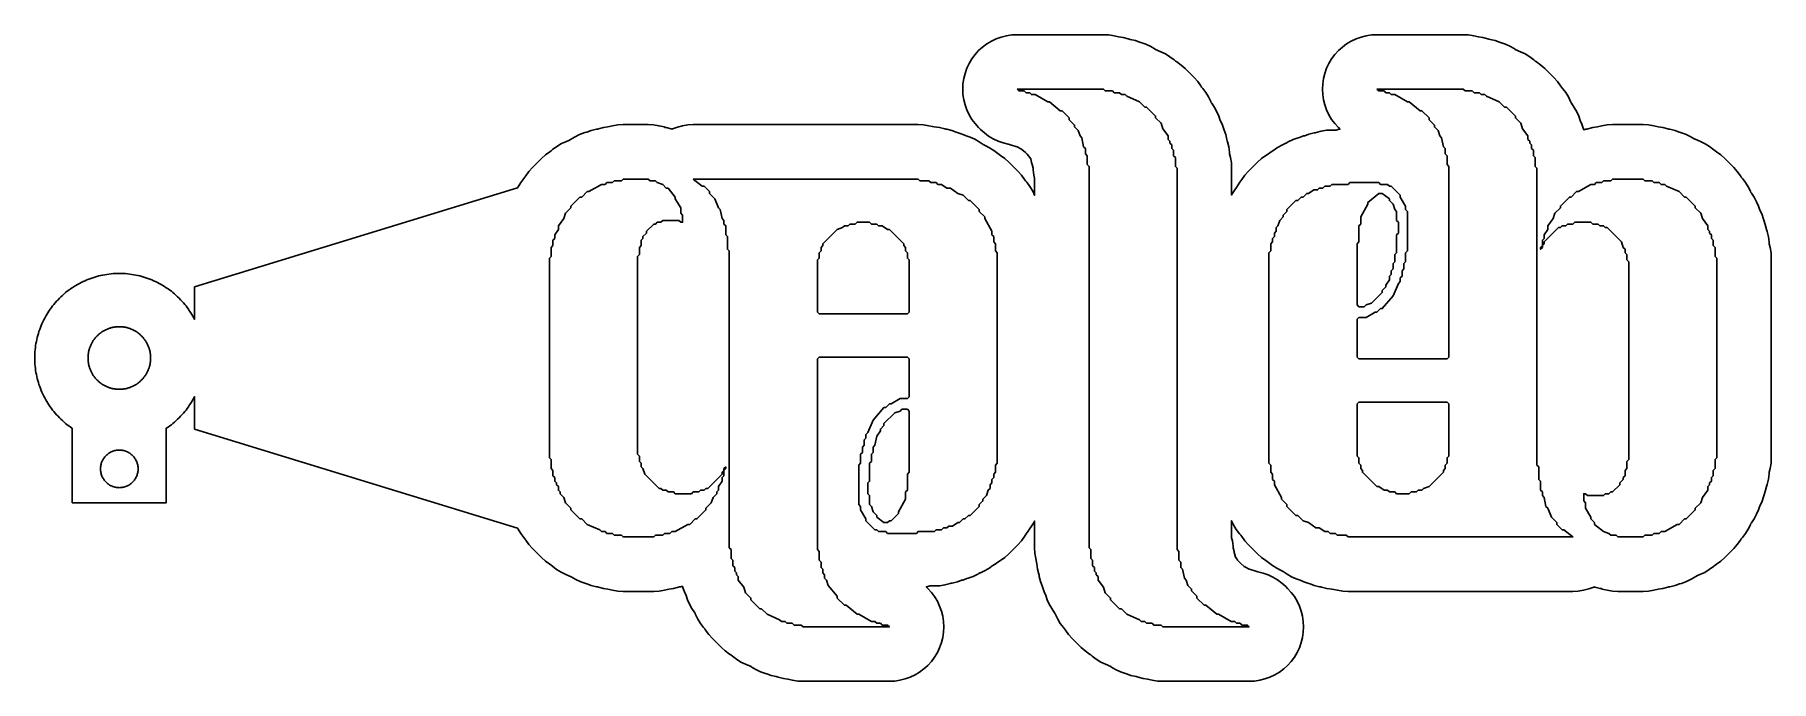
# Model space of a CAD drawing. Header units: millimetres. Extents: x -4.5 to 87.9, y -17.2 to 17.2.
import ezdxf

# ---------------------------------------------------------------- set-up
doc = ezdxf.new("R2010")
doc.units = ezdxf.units.MM
doc.layers.add('BLADE', color=7, linetype='Continuous')
doc.layers.add('NAME', color=1, linetype='Continuous')

msp = doc.modelspace()

# ---------------------------------------------------------------- linework, layer by layer
at = {"layer": 'BLADE'}
for points in [[(-2.5, -3.742), (-2.591, -3.679), (-2.681, -3.614), (-2.769, -3.548), (-2.855, -3.479), (-2.939, -3.407), (-3.022, -3.334), (-3.103, -3.259), (-3.182, -3.182), (-3.259, -3.103), (-3.334, -3.022), (-3.407, -2.939), (-3.479, -2.855), (-3.548, -2.769), (-3.614, -2.681), (-3.679, -2.591), (-3.742, -2.5), (-3.802, -2.407), (-3.86, -2.313), (-3.915, -2.218), (-3.969, -2.121), (-4.02, -2.023), (-4.068, -1.924), (-4.114, -1.824), (-4.157, -1.722), (-4.198, -1.62), (-4.237, -1.516), (-4.273, -1.412), (-4.306, -1.306), (-4.337, -1.2), (-4.365, -1.093), (-4.391, -0.986), (-4.414, -0.878), (-4.434, -0.769), (-4.451, -0.66), (-4.466, -0.551), (-4.478, -0.441), (-4.488, -0.331), (-4.495, -0.221), (-4.499, -0.11), (-4.5, 0), (-4.499, 0.11), (-4.495, 0.221), (-4.488, 0.331), (-4.478, 0.441), (-4.466, 0.551), (-4.451, 0.66), (-4.434, 0.769), (-4.414, 0.878), (-4.391, 0.986), (-4.365, 1.093), (-4.337, 1.2), (-4.306, 1.306), (-4.273, 1.412), (-4.237, 1.516), (-4.198, 1.62), (-4.157, 1.722), (-4.114, 1.824), (-4.068, 1.924), (-4.02, 2.023), (-3.969, 2.121), (-3.915, 2.218), (-3.86, 2.313), (-3.802, 2.407), (-3.742, 2.5), (-3.679, 2.591), (-3.614, 2.681), (-3.548, 2.769), (-3.479, 2.855), (-3.407, 2.939), (-3.334, 3.022), (-3.259, 3.103), (-3.182, 3.182), (-3.103, 3.259), (-3.022, 3.334), (-2.939, 3.407), (-2.855, 3.479), (-2.769, 3.548), (-2.681, 3.614), (-2.591, 3.679), (-2.5, 3.742), (-2.407, 3.802), (-2.313, 3.86), (-2.218, 3.915), (-2.121, 3.969), (-2.023, 4.02), (-1.924, 4.068), (-1.824, 4.114), (-1.722, 4.157), (-1.62, 4.198), (-1.516, 4.237), (-1.412, 4.273), (-1.306, 4.306), (-1.2, 4.337), (-1.093, 4.365), (-0.986, 4.391), (-0.878, 4.414), (-0.769, 4.434), (-0.66, 4.451), (-0.551, 4.466), (-0.441, 4.478), (-0.331, 4.488), (-0.221, 4.495), (-0.11, 4.499), (0, 4.5), (0.11, 4.499), (0.221, 4.495), (0.331, 4.488), (0.441, 4.478), (0.551, 4.466), (0.66, 4.451), (0.769, 4.434), (0.878, 4.414), (0.986, 4.391), (1.093, 4.365), (1.2, 4.337), (1.306, 4.306), (1.412, 4.273), (1.516, 4.237), (1.62, 4.198), (1.722, 4.157), (1.824, 4.114), (1.924, 4.068), (2.023, 4.02), (2.121, 3.969), (2.218, 3.915), (2.313, 3.86), (2.407, 3.802), (2.5, 3.742), (2.591, 3.679), (2.681, 3.614), (2.769, 3.548), (2.855, 3.479), (2.939, 3.407), (3.022, 3.334), (3.103, 3.259), (3.182, 3.182), (3.259, 3.103), (3.334, 3.022), (3.407, 2.939), (3.479, 2.855), (3.548, 2.769), (3.614, 2.681), (3.679, 2.591), (3.742, 2.5), (3.802, 2.407), (3.86, 2.313), (3.915, 2.218), (3.969, 2.121), (4, 2.061), (4, 3.78), (21.187, 9.062), (21.211, 9.11), (21.352, 9.338), (21.514, 9.552), (21.579, 9.624), (21.621, 9.695), (21.791, 9.923), (21.981, 10.134), (22.46, 10.612), (22.67, 10.803), (22.899, 10.972), (22.971, 11.016), (23.053, 11.09), (23.281, 11.259), (23.525, 11.405), (23.782, 11.527), (23.913, 11.574), (24.219, 11.748), (24.487, 11.884), (24.768, 11.991), (24.867, 12.017), (25.102, 12.101), (25.378, 12.17), (25.433, 12.178), (25.485, 12.197), (25.76, 12.266), (25.997, 12.301), (26.239, 12.361), (26.52, 12.403), (26.804, 12.417), (28.143, 12.417), (28.427, 12.403), (28.708, 12.361), (28.984, 12.292), (29.035, 12.274), (29.091, 12.266), (29.367, 12.197), (29.401, 12.184), (29.423, 12.194), (29.691, 12.291), (29.968, 12.361), (30.251, 12.403), (30.536, 12.417), (42.498, 12.417), (42.782, 12.403), (43.063, 12.361), (43.26, 12.312), (43.356, 12.307), (43.637, 12.266), (43.913, 12.197), (43.964, 12.178), (44.02, 12.17), (44.296, 12.101), (44.517, 12.022), (44.581, 12.006), (44.848, 11.91), (45.047, 11.816), (45.262, 11.745), (45.505, 11.638), (45.738, 11.509), (45.958, 11.36), (45.988, 11.337), (46.057, 11.311), (46.297, 11.191), (46.525, 11.05), (46.74, 10.889), (46.812, 10.823), (46.882, 10.781), (47.11, 10.612), (47.321, 10.421), (47.799, 9.942), (47.99, 9.732), (48.159, 9.504), (48.203, 9.431), (48.277, 9.349), (48.446, 9.121), (48.592, 8.877), (48.695, 8.66), (48.695, 9.563), (48.655, 9.723), (48.613, 10.004), (48.608, 10.1), (48.559, 10.297), (48.551, 10.353), (48.533, 10.402), (48.484, 10.6), (48.417, 10.689), (48.374, 10.762), (48.299, 10.844), (48.265, 10.89), (48.205, 10.935), (48.019, 11.09), (47.953, 11.124), (47.767, 11.23), (47.687, 11.25), (47.466, 11.329), (47.4, 11.345), (47.349, 11.364), (47.293, 11.372), (47.017, 11.441), (46.75, 11.537), (46.493, 11.658), (46.249, 11.804), (46.021, 11.974), (45.811, 12.164), (45.715, 12.26), (45.524, 12.471), (45.355, 12.699), (45.209, 12.942), (45.087, 13.199), (44.992, 13.467), (44.923, 13.742), (44.881, 14.023), (44.867, 14.307), (44.881, 14.591), (44.923, 14.872), (44.992, 15.147), (45.087, 15.415), (45.209, 15.672), (45.355, 15.915), (45.524, 16.144), (45.715, 16.354), (45.925, 16.545), (46.154, 16.714), (46.397, 16.86), (46.654, 16.982), (46.922, 17.077), (47.197, 17.146), (47.478, 17.188), (47.762, 17.202), (52.355, 17.202), (52.639, 17.188), (52.92, 17.146), (53.162, 17.086), (53.399, 17.051), (53.674, 16.982), (53.726, 16.963), (53.782, 16.955), (54.057, 16.886), (54.279, 16.807), (54.344, 16.79), (54.612, 16.695), (54.869, 16.573), (55.112, 16.427), (55.117, 16.424), (55.41, 16.298), (55.657, 16.178), (55.892, 16.034), (56.113, 15.869), (56.189, 15.8), (56.261, 15.757), (56.489, 15.588), (56.699, 15.397), (57.178, 14.919), (57.369, 14.708), (57.538, 14.48), (57.58, 14.409), (57.646, 14.337), (57.807, 14.123), (57.948, 13.895), (58.068, 13.655), (58.094, 13.586), (58.117, 13.556), (58.266, 13.336), (58.395, 13.103), (58.502, 12.86), (58.574, 12.645), (58.667, 12.448), (58.762, 12.181), (58.779, 12.115), (58.858, 11.894), (58.927, 11.618), (58.935, 11.562), (58.954, 11.511), (59.023, 11.235), (59.064, 10.954), (59.069, 10.858), (59.118, 10.661), (59.16, 10.38), (59.174, 10.096), (59.174, 8.668), (59.204, 8.727), (59.345, 8.955), (59.429, 9.067), (59.518, 9.216), (59.619, 9.352), (59.71, 9.504), (59.879, 9.732), (60.07, 9.942), (60.548, 10.421), (60.759, 10.612), (60.987, 10.781), (61.138, 10.871), (61.274, 10.972), (61.425, 11.063), (61.561, 11.164), (61.805, 11.31), (62.062, 11.431), (62.085, 11.439), (62.19, 11.502), (62.446, 11.623), (62.713, 11.719), (62.778, 11.735), (62.999, 11.814), (63.065, 11.83), (63.286, 11.91), (63.562, 11.979), (63.618, 11.987), (63.669, 12.005), (63.945, 12.074), (64.226, 12.116), (64.509, 12.13), (64.742, 12.13), (64.902, 12.17), (64.939, 12.176), (64.855, 12.26), (64.664, 12.471), (64.495, 12.699), (64.349, 12.942), (64.227, 13.199), (64.132, 13.467), (64.063, 13.742), (64.021, 14.023), (64.007, 14.307), (64.021, 14.591), (64.063, 14.872), (64.132, 15.147), (64.227, 15.415), (64.349, 15.672), (64.495, 15.915), (64.664, 16.144), (64.855, 16.354), (65.065, 16.545), (65.294, 16.714), (65.537, 16.86), (65.794, 16.982), (66.061, 17.077), (66.337, 17.146), (66.618, 17.188), (66.902, 17.202), (71.495, 17.202), (71.779, 17.188), (72.06, 17.146), (72.302, 17.086), (72.539, 17.051), (72.814, 16.982), (72.866, 16.963), (72.921, 16.955), (73.197, 16.886), (73.419, 16.807), (73.484, 16.79), (73.752, 16.695), (74.008, 16.573), (74.252, 16.427), (74.257, 16.424), (74.55, 16.298), (74.797, 16.178), (75.032, 16.034), (75.253, 15.869), (75.329, 15.8), (75.401, 15.757), (75.629, 15.588), (75.839, 15.397), (76.318, 14.919), (76.508, 14.708), (76.678, 14.48), (76.72, 14.409), (76.786, 14.337), (76.947, 14.123), (77.088, 13.895), (77.208, 13.655), (77.234, 13.586), (77.257, 13.556), (77.406, 13.336), (77.535, 13.103), (77.642, 12.86), (77.714, 12.645), (77.807, 12.448), (77.902, 12.181), (77.911, 12.145), (78.012, 12.17), (78.068, 12.178), (78.12, 12.197), (78.395, 12.266), (78.632, 12.301), (78.874, 12.361), (79.155, 12.403), (79.438, 12.417), (81.065, 12.417), (81.349, 12.403), (81.63, 12.361), (81.872, 12.301), (82.109, 12.266), (82.384, 12.197), (82.436, 12.178), (82.491, 12.17), (82.767, 12.101), (82.989, 12.022), (83.054, 12.005), (83.322, 11.91), (83.578, 11.788), (83.822, 11.642), (83.827, 11.639), (84.12, 11.513), (84.367, 11.393), (84.602, 11.249), (84.823, 11.084), (84.899, 11.015), (84.97, 10.972), (85.199, 10.803), (85.409, 10.612), (85.888, 10.134), (86.078, 9.923), (86.248, 9.695), (86.29, 9.624), (86.356, 9.552), (86.517, 9.338), (86.658, 9.11), (86.778, 8.87), (86.804, 8.801), (86.826, 8.771), (86.976, 8.551), (87.105, 8.318), (87.212, 8.075), (87.284, 7.86), (87.377, 7.663), (87.472, 7.396), (87.489, 7.33), (87.568, 7.109), (87.637, 6.833), (87.645, 6.777), (87.664, 6.726), (87.733, 6.45), (87.774, 6.169), (87.779, 6.073), (87.828, 5.876), (87.87, 5.595), (87.884, 5.311), (87.884, -5.311), (87.87, -5.595), (87.828, -5.876), (87.779, -6.073), (87.774, -6.169), (87.733, -6.45), (87.664, -6.726), (87.645, -6.777), (87.637, -6.833), (87.568, -7.109), (87.489, -7.33), (87.472, -7.396), (87.377, -7.663), (87.284, -7.86), (87.212, -8.075), (87.105, -8.318), (86.976, -8.551), (86.826, -8.771), (86.804, -8.801), (86.778, -8.87), (86.658, -9.11), (86.517, -9.338), (86.356, -9.552), (86.29, -9.624), (86.248, -9.695), (86.078, -9.923), (85.888, -10.134), (85.409, -10.612), (85.199, -10.803), (84.97, -10.972), (84.898, -11.016), (84.816, -11.09), (84.588, -11.259), (84.344, -11.405), (84.087, -11.527), (83.956, -11.574), (83.65, -11.748), (83.382, -11.884), (83.101, -11.991), (83.002, -12.017), (82.767, -12.101), (82.491, -12.17), (82.436, -12.178), (82.384, -12.197), (82.109, -12.266), (81.872, -12.301), (81.63, -12.361), (81.349, -12.403), (81.065, -12.417), (79.726, -12.417), (79.442, -12.403), (79.161, -12.361), (78.885, -12.292), (78.834, -12.274), (78.778, -12.266), (78.502, -12.197), (78.468, -12.184), (78.446, -12.194), (78.178, -12.291), (77.901, -12.361), (77.618, -12.403), (77.333, -12.417), (65.371, -12.417), (65.087, -12.403), (64.806, -12.361), (64.609, -12.312), (64.513, -12.307), (64.232, -12.266), (63.956, -12.197), (63.905, -12.178), (63.849, -12.17), (63.573, -12.101), (63.352, -12.022), (63.288, -12.006), (63.021, -11.91), (62.822, -11.816), (62.607, -11.745), (62.364, -11.638), (62.131, -11.509), (61.911, -11.36), (61.881, -11.337), (61.812, -11.311), (61.572, -11.191), (61.344, -11.05), (61.129, -10.889), (61.058, -10.823), (60.987, -10.781), (60.759, -10.612), (60.548, -10.421), (60.07, -9.942), (59.879, -9.732), (59.71, -9.504), (59.666, -9.431), (59.592, -9.349), (59.423, -9.121), (59.277, -8.877), (59.174, -8.66), (59.174, -9.563), (59.214, -9.723), (59.256, -10.004), (59.261, -10.1), (59.31, -10.297), (59.318, -10.353), (59.336, -10.402), (59.386, -10.6), (59.452, -10.689), (59.495, -10.762), (59.57, -10.844), (59.604, -10.89), (59.664, -10.935), (59.85, -11.09), (59.917, -11.124), (60.102, -11.23), (60.182, -11.25), (60.404, -11.329), (60.469, -11.345), (60.52, -11.364), (60.576, -11.372), (60.852, -11.441), (61.119, -11.537), (61.376, -11.658), (61.62, -11.804), (61.848, -11.974), (62.058, -12.164), (62.154, -12.26), (62.345, -12.471), (62.514, -12.699), (62.66, -12.942), (62.782, -13.199), (62.877, -13.467), (62.946, -13.742), (62.988, -14.023), (63.002, -14.307), (62.988, -14.591), (62.946, -14.872), (62.877, -15.147), (62.782, -15.415), (62.66, -15.672), (62.514, -15.915), (62.345, -16.144), (62.154, -16.354), (61.944, -16.545), (61.715, -16.714), (61.472, -16.86), (61.215, -16.982), (60.948, -17.077), (60.672, -17.146), (60.391, -17.188), (60.107, -17.202), (55.514, -17.202), (55.23, -17.188), (54.949, -17.146), (54.707, -17.086), (54.47, -17.051), (54.195, -16.982), (54.143, -16.963), (54.088, -16.955), (53.812, -16.886), (53.59, -16.807), (53.525, -16.79), (53.257, -16.695), (53.001, -16.573), (52.757, -16.427), (52.752, -16.424), (52.459, -16.298), (52.212, -16.178), (51.977, -16.034), (51.756, -15.869), (51.68, -15.8), (51.608, -15.757), (51.38, -15.588), (51.17, -15.397), (50.691, -14.919), (50.5, -14.708), (50.331, -14.48), (50.289, -14.409), (50.223, -14.337), (50.062, -14.123), (49.921, -13.895), (49.801, -13.655), (49.775, -13.586), (49.752, -13.556), (49.603, -13.336), (49.474, -13.103), (49.367, -12.86), (49.295, -12.645), (49.202, -12.448), (49.107, -12.181), (49.09, -12.115), (49.011, -11.894), (48.942, -11.618), (48.934, -11.562), (48.915, -11.511), (48.846, -11.235), (48.805, -10.954), (48.8, -10.858), (48.751, -10.661), (48.709, -10.38), (48.695, -10.096), (48.695, -8.668), (48.665, -8.727), (48.524, -8.955), (48.44, -9.067), (48.351, -9.216), (48.25, -9.352), (48.159, -9.504), (47.99, -9.732), (47.799, -9.942), (47.321, -10.421), (47.11, -10.612), (46.882, -10.781), (46.731, -10.871), (46.595, -10.972), (46.444, -11.063), (46.308, -11.164), (46.064, -11.31), (45.807, -11.431), (45.784, -11.439), (45.679, -11.502), (45.423, -11.623), (45.156, -11.719), (45.091, -11.735), (44.87, -11.814), (44.804, -11.83), (44.583, -11.91), (44.307, -11.979), (44.251, -11.987), (44.2, -12.005), (43.924, -12.074), (43.643, -12.116), (43.36, -12.13), (43.127, -12.13), (42.967, -12.17), (42.93, -12.176), (43.014, -12.26), (43.205, -12.471), (43.374, -12.699), (43.52, -12.942), (43.642, -13.199), (43.737, -13.467), (43.807, -13.742), (43.848, -14.023), (43.862, -14.307), (43.848, -14.591), (43.807, -14.872), (43.737, -15.147), (43.642, -15.415), (43.52, -15.672), (43.374, -15.915), (43.205, -16.144), (43.014, -16.354), (42.804, -16.545), (42.576, -16.714), (42.332, -16.86), (42.075, -16.982), (41.808, -17.077), (41.532, -17.146), (41.251, -17.188), (40.967, -17.202), (36.374, -17.202), (36.09, -17.188), (35.809, -17.146), (35.567, -17.086), (35.33, -17.051), (35.055, -16.982), (35.003, -16.963), (34.948, -16.955), (34.672, -16.886), (34.45, -16.807), (34.385, -16.79), (34.117, -16.695), (33.861, -16.573), (33.617, -16.427), (33.612, -16.424), (33.319, -16.298), (33.072, -16.178), (32.837, -16.034), (32.616, -15.869), (32.54, -15.8), (32.469, -15.757), (32.24, -15.588), (32.03, -15.397), (31.551, -14.919), (31.361, -14.708), (31.191, -14.48), (31.149, -14.409), (31.084, -14.337), (30.922, -14.123), (30.781, -13.895), (30.661, -13.655), (30.635, -13.586), (30.613, -13.556), (30.463, -13.336), (30.334, -13.103), (30.227, -12.86), (30.155, -12.645), (30.063, -12.448), (29.967, -12.181), (29.958, -12.145), (29.857, -12.17), (29.801, -12.178), (29.749, -12.197), (29.474, -12.266), (29.237, -12.301), (28.995, -12.361), (28.714, -12.403), (28.431, -12.417), (26.804, -12.417), (26.52, -12.403), (26.239, -12.361), (25.997, -12.301), (25.76, -12.266), (25.485, -12.197), (25.433, -12.178), (25.378, -12.17), (25.102, -12.101), (24.88, -12.022), (24.815, -12.005), (24.547, -11.91), (24.291, -11.788), (24.047, -11.642), (24.042, -11.639), (23.749, -11.513), (23.502, -11.393), (23.267, -11.249), (23.046, -11.084), (22.97, -11.015), (22.899, -10.972), (22.67, -10.803), (22.46, -10.612), (21.981, -10.134), (21.791, -9.923), (21.621, -9.695), (21.579, -9.624), (21.514, -9.552), (21.352, -9.338), (21.211, -9.11), (21.187, -9.062), (4, -3.78), (4, -2.061), (3.969, -2.121), (3.915, -2.218), (3.86, -2.313), (3.802, -2.407), (3.742, -2.5), (3.679, -2.591), (3.614, -2.681), (3.548, -2.769), (3.479, -2.855), (3.407, -2.939), (3.334, -3.022), (3.259, -3.103), (3.182, -3.182), (3.103, -3.259), (3.022, -3.334), (2.939, -3.407), (2.855, -3.479), (2.769, -3.548), (2.681, -3.614), (2.591, -3.679), (2.5, -3.742), (2.5, -3.742), (2.5, -7.7), (-2.5, -7.7), (-2.5, -3.742), (-2.5, -3.742)], [(1.663, 0.082), (1.66, 0.122), (1.657, 0.163), (1.652, 0.204), (1.647, 0.244), (1.64, 0.285), (1.633, 0.325), (1.625, 0.365), (1.615, 0.405), (1.605, 0.444), (1.593, 0.483), (1.581, 0.522), (1.568, 0.561), (1.553, 0.599), (1.538, 0.637), (1.522, 0.675), (1.505, 0.712), (1.487, 0.749), (1.468, 0.785), (1.449, 0.821), (1.428, 0.856), (1.407, 0.891), (1.384, 0.925), (1.361, 0.959), (1.337, 0.992), (1.313, 1.024), (1.287, 1.056), (1.261, 1.088), (1.234, 1.118), (1.206, 1.148), (1.177, 1.177), (1.148, 1.206), (1.118, 1.234), (1.088, 1.261), (1.056, 1.287), (1.024, 1.313), (0.992, 1.337), (0.959, 1.361), (0.925, 1.384), (0.891, 1.407), (0.856, 1.428), (0.821, 1.449), (0.785, 1.468), (0.749, 1.487), (0.712, 1.505), (0.675, 1.522), (0.637, 1.538), (0.599, 1.553), (0.561, 1.568), (0.522, 1.581), (0.483, 1.593), (0.444, 1.605), (0.405, 1.615), (0.365, 1.625), (0.325, 1.633), (0.285, 1.64), (0.244, 1.647), (0.204, 1.652), (0.163, 1.657), (0.122, 1.66), (0.082, 1.663), (0.041, 1.664), (0, 1.665), (-0.041, 1.664), (-0.082, 1.663), (-0.122, 1.66), (-0.163, 1.657), (-0.204, 1.652), (-0.244, 1.647), (-0.285, 1.64), (-0.325, 1.633), (-0.365, 1.625), (-0.405, 1.615), (-0.444, 1.605), (-0.483, 1.593), (-0.522, 1.581), (-0.561, 1.568), (-0.599, 1.553), (-0.637, 1.538), (-0.675, 1.522), (-0.712, 1.505), (-0.749, 1.487), (-0.785, 1.468), (-0.821, 1.449), (-0.856, 1.428), (-0.891, 1.407), (-0.925, 1.384), (-0.959, 1.361), (-0.992, 1.337), (-1.024, 1.313), (-1.056, 1.287), (-1.088, 1.261), (-1.118, 1.234), (-1.148, 1.206), (-1.177, 1.177), (-1.206, 1.148), (-1.234, 1.118), (-1.261, 1.088), (-1.287, 1.056), (-1.313, 1.024), (-1.337, 0.992), (-1.361, 0.959), (-1.384, 0.925), (-1.407, 0.891), (-1.428, 0.856), (-1.449, 0.821), (-1.468, 0.785), (-1.487, 0.749), (-1.505, 0.712), (-1.522, 0.675), (-1.538, 0.637), (-1.553, 0.599), (-1.568, 0.561), (-1.581, 0.522), (-1.593, 0.483), (-1.605, 0.444), (-1.615, 0.405), (-1.625, 0.365), (-1.633, 0.325), (-1.64, 0.285), (-1.647, 0.244), (-1.652, 0.204), (-1.657, 0.163), (-1.66, 0.122), (-1.663, 0.082), (-1.664, 0.041), (-1.665, 0), (-1.664, -0.041), (-1.663, -0.082), (-1.66, -0.122), (-1.657, -0.163), (-1.652, -0.204), (-1.647, -0.244), (-1.64, -0.285), (-1.633, -0.325), (-1.625, -0.365), (-1.615, -0.405), (-1.605, -0.444), (-1.593, -0.483), (-1.581, -0.522), (-1.568, -0.561), (-1.553, -0.599), (-1.538, -0.637), (-1.522, -0.675), (-1.505, -0.712), (-1.487, -0.749), (-1.468, -0.785), (-1.449, -0.821), (-1.428, -0.856), (-1.407, -0.891), (-1.384, -0.925), (-1.361, -0.959), (-1.337, -0.992), (-1.313, -1.024), (-1.287, -1.056), (-1.261, -1.088), (-1.234, -1.118), (-1.206, -1.148), (-1.177, -1.177), (-1.148, -1.206), (-1.118, -1.234), (-1.088, -1.261), (-1.056, -1.287), (-1.024, -1.313), (-0.992, -1.337), (-0.959, -1.361), (-0.925, -1.384), (-0.891, -1.407), (-0.856, -1.428), (-0.821, -1.449), (-0.785, -1.468), (-0.749, -1.487), (-0.712, -1.505), (-0.675, -1.522), (-0.637, -1.538), (-0.599, -1.553), (-0.561, -1.568), (-0.522, -1.581), (-0.483, -1.593), (-0.444, -1.605), (-0.405, -1.615), (-0.365, -1.625), (-0.325, -1.633), (-0.285, -1.64), (-0.244, -1.647), (-0.204, -1.652), (-0.163, -1.657), (-0.122, -1.66), (-0.082, -1.663), (-0.041, -1.664), (0, -1.665), (0.041, -1.664), (0.082, -1.663), (0.122, -1.66), (0.163, -1.657), (0.204, -1.652), (0.244, -1.647), (0.285, -1.64), (0.325, -1.633), (0.365, -1.625), (0.405, -1.615), (0.444, -1.605), (0.483, -1.593), (0.522, -1.581), (0.561, -1.568), (0.599, -1.553), (0.637, -1.538), (0.675, -1.522), (0.712, -1.505), (0.749, -1.487), (0.785, -1.468), (0.821, -1.449), (0.856, -1.428), (0.891, -1.407), (0.925, -1.384), (0.959, -1.361), (0.992, -1.337), (1.024, -1.313), (1.056, -1.287), (1.088, -1.261), (1.118, -1.234), (1.148, -1.206), (1.177, -1.177), (1.206, -1.148), (1.234, -1.118), (1.261, -1.088), (1.287, -1.056), (1.313, -1.024), (1.337, -0.992), (1.361, -0.959), (1.384, -0.925), (1.407, -0.891), (1.428, -0.856), (1.449, -0.821), (1.468, -0.785), (1.487, -0.749), (1.505, -0.712), (1.522, -0.675), (1.538, -0.637), (1.553, -0.599), (1.568, -0.561), (1.581, -0.522), (1.593, -0.483), (1.605, -0.444), (1.615, -0.405), (1.625, -0.365), (1.633, -0.325), (1.64, -0.285), (1.647, -0.244), (1.652, -0.204), (1.657, -0.163), (1.66, -0.122), (1.663, -0.082), (1.664, -0.041), (1.665, 0), (1.664, 0.041), (1.663, 0.082)], [(0.999, -5.851), (0.995, -5.802), (0.989, -5.753), (0.981, -5.705), (0.97, -5.657), (0.957, -5.61), (0.942, -5.563), (0.924, -5.517), (0.904, -5.472), (0.882, -5.429), (0.858, -5.386), (0.831, -5.344), (0.803, -5.304), (0.773, -5.266), (0.741, -5.228), (0.707, -5.193), (0.672, -5.159), (0.634, -5.127), (0.596, -5.097), (0.556, -5.069), (0.514, -5.042), (0.471, -5.018), (0.428, -4.996), (0.383, -4.976), (0.337, -4.958), (0.29, -4.943), (0.243, -4.93), (0.195, -4.919), (0.147, -4.911), (0.098, -4.905), (0.049, -4.901), (0, -4.9), (-0.049, -4.901), (-0.098, -4.905), (-0.147, -4.911), (-0.195, -4.919), (-0.243, -4.93), (-0.29, -4.943), (-0.337, -4.958), (-0.383, -4.976), (-0.428, -4.996), (-0.471, -5.018), (-0.514, -5.042), (-0.556, -5.069), (-0.596, -5.097), (-0.634, -5.127), (-0.672, -5.159), (-0.707, -5.193), (-0.741, -5.228), (-0.773, -5.266), (-0.803, -5.304), (-0.831, -5.344), (-0.858, -5.386), (-0.882, -5.429), (-0.904, -5.472), (-0.924, -5.517), (-0.942, -5.563), (-0.957, -5.61), (-0.97, -5.657), (-0.981, -5.705), (-0.989, -5.753), (-0.995, -5.802), (-0.999, -5.851), (-1, -5.9), (-0.999, -5.949), (-0.995, -5.998), (-0.989, -6.047), (-0.981, -6.095), (-0.97, -6.143), (-0.957, -6.19), (-0.942, -6.237), (-0.924, -6.283), (-0.904, -6.328), (-0.882, -6.371), (-0.858, -6.414), (-0.831, -6.456), (-0.803, -6.496), (-0.773, -6.534), (-0.741, -6.572), (-0.707, -6.607), (-0.672, -6.641), (-0.634, -6.673), (-0.596, -6.703), (-0.556, -6.731), (-0.514, -6.758), (-0.471, -6.782), (-0.428, -6.804), (-0.383, -6.824), (-0.337, -6.842), (-0.29, -6.857), (-0.243, -6.87), (-0.195, -6.881), (-0.147, -6.889), (-0.098, -6.895), (-0.049, -6.899), (0, -6.9), (0.049, -6.899), (0.098, -6.895), (0.147, -6.889), (0.195, -6.881), (0.243, -6.87), (0.29, -6.857), (0.337, -6.842), (0.383, -6.824), (0.428, -6.804), (0.471, -6.782), (0.514, -6.758), (0.556, -6.731), (0.596, -6.703), (0.634, -6.673), (0.672, -6.641), (0.707, -6.607), (0.741, -6.572), (0.773, -6.534), (0.803, -6.496), (0.831, -6.456), (0.858, -6.414), (0.882, -6.371), (0.904, -6.328), (0.924, -6.283), (0.942, -6.237), (0.957, -6.19), (0.97, -6.143), (0.981, -6.095), (0.989, -6.047), (0.995, -5.998), (0.999, -5.949), (1, -5.9), (0.999, -5.851)]]:
    msp.add_lwpolyline(points, close=True, dxfattribs=at)
at = {"layer": 'NAME'}
for points in [[(47.762, 14.307), (52.355, 14.307), (52.451, 14.211), (52.834, 14.211), (52.93, 14.116), (53.217, 14.116), (53.312, 14.02), (53.504, 14.02), (53.6, 13.924), (54.269, 13.637), (54.557, 13.35), (54.652, 13.35), (55.131, 12.872), (55.131, 12.776), (55.418, 12.489), (55.514, 12.202), (55.801, 11.819), (55.801, 11.628), (55.896, 11.532), (55.896, 11.436), (55.992, 11.34), (55.992, 11.149), (56.088, 11.053), (56.088, 10.766), (56.183, 10.671), (56.183, 10.192), (56.279, 10.096), (56.279, -10.192), (56.375, -10.288), (56.375, -10.766), (56.471, -10.862), (56.471, -11.149), (56.566, -11.245), (56.662, -11.723), (56.758, -11.819), (56.853, -12.106), (57.045, -12.297), (57.045, -12.393), (57.332, -12.68), (57.332, -12.776), (57.715, -13.159), (57.81, -13.159), (58.385, -13.637), (58.48, -13.637), (59.15, -14.02), (59.342, -14.02), (59.437, -14.116), (59.629, -14.116), (59.724, -14.211), (60.011, -14.211), (60.107, -14.307), (55.514, -14.307), (55.418, -14.211), (55.035, -14.211), (54.939, -14.116), (54.652, -14.116), (54.557, -14.02), (54.365, -14.02), (54.269, -13.924), (53.6, -13.637), (53.312, -13.35), (53.217, -13.35), (52.738, -12.872), (52.738, -12.776), (52.451, -12.489), (52.355, -12.202), (52.068, -11.819), (52.068, -11.628), (51.973, -11.532), (51.973, -11.436), (51.877, -11.34), (51.877, -11.149), (51.781, -11.053), (51.781, -10.766), (51.686, -10.671), (51.686, -10.192), (51.59, -10.096), (51.59, 10.192), (51.494, 10.288), (51.494, 10.766), (51.398, 10.862), (51.398, 11.149), (51.303, 11.245), (51.207, 11.723), (51.111, 11.819), (51.016, 12.106), (50.824, 12.297), (50.824, 12.393), (50.537, 12.68), (50.537, 12.776), (50.154, 13.159), (50.059, 13.159), (49.484, 13.637), (49.389, 13.637), (48.719, 14.02), (48.528, 14.02), (48.432, 14.116), (48.24, 14.116), (48.145, 14.211), (47.858, 14.211), (47.762, 14.307)], [(66.902, 14.307), (71.495, 14.307), (71.591, 14.211), (71.974, 14.211), (72.07, 14.116), (72.357, 14.116), (72.452, 14.02), (72.644, 14.02), (72.74, 13.924), (73.409, 13.637), (73.697, 13.35), (73.792, 13.35), (74.271, 12.872), (74.271, 12.776), (74.558, 12.489), (74.654, 12.202), (74.941, 11.819), (74.941, 11.628), (75.036, 11.532), (75.036, 11.436), (75.132, 11.34), (75.132, 11.149), (75.228, 11.053), (75.228, 10.766), (75.323, 10.671), (75.323, 10.192), (75.419, 10.096), (75.419, -5.694), (75.515, -5.79), (75.515, -6.46), (75.61, -6.555), (75.61, -7.034), (75.706, -7.13), (75.706, -7.321), (75.802, -7.417), (75.898, -7.895), (75.993, -7.991), (76.185, -8.469), (76.472, -8.757), (76.472, -8.852), (76.759, -9.139), (76.855, -9.139), (77.333, -9.522), (65.371, -9.522), (65.275, -9.426), (64.796, -9.426), (64.701, -9.331), (64.414, -9.331), (64.318, -9.235), (64.127, -9.235), (63.839, -9.044), (63.648, -9.044), (63.265, -8.757), (62.978, -8.661), (62.691, -8.374), (62.595, -8.374), (62.117, -7.895), (62.117, -7.8), (61.83, -7.512), (61.83, -7.417), (61.447, -6.747), (61.447, -6.555), (61.351, -6.46), (61.351, -6.173), (61.256, -6.077), (61.256, -5.694), (61.16, -5.598), (61.16, 5.598), (61.256, 5.694), (61.256, 6.077), (61.351, 6.173), (61.351, 6.364), (61.447, 6.46), (61.447, 6.651), (61.543, 6.747), (61.543, 6.938), (61.638, 7.034), (61.734, 7.321), (61.925, 7.512), (61.925, 7.608), (62.117, 7.8), (62.117, 7.895), (62.595, 8.374), (62.691, 8.374), (62.882, 8.565), (62.978, 8.565), (63.17, 8.757), (63.265, 8.757), (63.552, 8.948), (63.744, 8.948), (63.839, 9.044), (64.031, 9.044), (64.127, 9.139), (64.414, 9.139), (64.509, 9.235), (65.371, 9.235), (65.466, 9.331), (66.998, 9.331), (67.093, 9.235), (67.476, 9.235), (67.572, 9.139), (67.667, 9.139), (68.146, 8.661), (68.146, 8.565), (68.433, 8.087), (68.433, 7.895), (68.529, 7.8), (68.529, 5.694), (68.433, 5.598), (68.433, 5.12), (68.337, 5.024), (68.337, 4.737), (68.242, 4.641), (68.242, 4.354), (68.146, 4.259), (68.146, 4.067), (68.05, 3.972), (67.763, 3.302), (67.189, 2.632), (67.093, 2.632), (66.902, 2.44), (66.806, 2.44), (66.328, 2.153), (65.945, 2.153), (65.849, 2.058), (65.849, 0.048), (65.945, -0.048), (70.634, -0.048), (70.73, 0.048), (70.73, 10.192), (70.634, 10.288), (70.634, 10.766), (70.538, 10.862), (70.538, 11.149), (70.443, 11.245), (70.347, 11.723), (70.251, 11.819), (70.156, 12.106), (69.964, 12.297), (69.964, 12.393), (69.677, 12.68), (69.677, 12.776), (69.294, 13.159), (69.199, 13.159), (68.624, 13.637), (68.529, 13.637), (67.859, 14.02), (67.667, 14.02), (67.572, 14.116), (67.38, 14.116), (67.285, 14.211), (66.998, 14.211), (66.902, 14.307)], [(26.804, 9.522), (28.143, 9.522), (28.239, 9.426), (28.526, 9.426), (28.622, 9.331), (28.909, 9.235), (29.1, 9.044), (29.196, 9.044), (29.579, 8.565), (29.579, 8.469), (29.866, 7.991), (29.866, 7.704), (29.962, 7.608), (29.962, 7.225), (29.866, 7.225), (29.77, 7.321), (28.909, 7.321), (28.813, 7.225), (28.622, 7.225), (28.526, 7.13), (28.431, 7.13), (28.048, 6.747), (28.048, 6.651), (27.856, 6.46), (27.856, 6.364), (27.761, 6.268), (27.761, 5.981), (27.665, 5.886), (27.665, 5.503), (27.569, 5.407), (27.569, -5.12), (27.665, -5.216), (27.665, -5.503), (27.761, -5.598), (27.761, -5.79), (27.856, -5.886), (27.952, -6.173), (28.718, -6.938), (28.813, -6.938), (28.909, -7.034), (29.1, -7.034), (29.196, -7.13), (29.483, -7.13), (29.579, -7.225), (30.44, -7.225), (30.536, -7.13), (30.823, -7.13), (30.919, -7.034), (31.11, -7.034), (31.206, -6.938), (31.302, -6.938), (32.067, -6.173), (32.067, -6.077), (32.163, -5.981), (32.163, -6.268), (32.067, -6.364), (32.067, -6.555), (31.876, -6.843), (31.876, -7.034), (31.78, -7.13), (31.78, -7.225), (31.589, -7.417), (31.493, -7.704), (31.206, -7.991), (31.206, -8.087), (30.727, -8.565), (30.632, -8.565), (30.345, -8.852), (30.249, -8.852), (29.579, -9.235), (29.388, -9.235), (29.292, -9.331), (29.005, -9.331), (28.909, -9.426), (28.526, -9.426), (28.431, -9.522), (26.804, -9.522), (26.708, -9.426), (26.325, -9.426), (26.229, -9.331), (25.942, -9.331), (25.847, -9.235), (25.655, -9.235), (25.56, -9.139), (24.89, -8.852), (24.603, -8.565), (24.507, -8.565), (24.028, -8.087), (24.028, -7.991), (23.741, -7.704), (23.646, -7.417), (23.454, -7.225), (23.454, -7.13), (23.358, -7.034), (23.358, -6.843), (23.263, -6.747), (23.263, -6.651), (23.167, -6.555), (23.167, -6.364), (23.071, -6.268), (23.071, -5.981), (22.976, -5.886), (22.976, -5.407), (22.88, -5.311), (22.88, 5.311), (22.976, 5.407), (22.976, 5.886), (23.071, 5.981), (23.071, 6.268), (23.167, 6.364), (23.167, 6.555), (23.358, 6.843), (23.358, 7.034), (23.646, 7.417), (23.741, 7.704), (24.028, 7.991), (24.028, 8.087), (24.507, 8.565), (24.603, 8.565), (24.89, 8.852), (24.985, 8.852), (25.655, 9.235), (25.847, 9.235), (25.942, 9.331), (26.229, 9.331), (26.325, 9.426), (26.708, 9.426), (26.804, 9.522)], [(30.536, 9.522), (42.498, 9.522), (42.594, 9.426), (43.073, 9.426), (43.168, 9.331), (43.455, 9.331), (43.551, 9.235), (43.743, 9.235), (44.03, 9.044), (44.221, 9.044), (44.604, 8.757), (44.891, 8.661), (45.178, 8.374), (45.274, 8.374), (45.752, 7.895), (45.752, 7.8), (46.039, 7.512), (46.039, 7.417), (46.422, 6.747), (46.422, 6.555), (46.518, 6.46), (46.518, 6.173), (46.614, 6.077), (46.614, 5.694), (46.709, 5.598), (46.709, -5.598), (46.614, -5.694), (46.614, -6.077), (46.518, -6.173), (46.518, -6.364), (46.422, -6.46), (46.422, -6.651), (46.326, -6.747), (46.326, -6.938), (46.231, -7.034), (46.135, -7.321), (45.944, -7.512), (45.944, -7.608), (45.752, -7.8), (45.752, -7.895), (45.274, -8.374), (45.178, -8.374), (44.987, -8.565), (44.891, -8.565), (44.7, -8.757), (44.604, -8.757), (44.317, -8.948), (44.125, -8.948), (44.03, -9.044), (43.838, -9.044), (43.743, -9.139), (43.455, -9.139), (43.36, -9.235), (42.498, -9.235), (42.403, -9.331), (40.872, -9.331), (40.776, -9.235), (40.393, -9.235), (40.297, -9.139), (40.202, -9.139), (39.723, -8.661), (39.723, -8.565), (39.436, -8.087), (39.436, -7.895), (39.34, -7.8), (39.34, -5.694), (39.436, -5.598), (39.436, -5.12), (39.532, -5.024), (39.532, -4.737), (39.627, -4.641), (39.627, -4.354), (39.723, -4.259), (39.723, -4.067), (39.819, -3.972), (40.106, -3.302), (40.68, -2.632), (40.776, -2.632), (40.967, -2.44), (41.063, -2.44), (41.541, -2.153), (41.924, -2.153), (42.02, -2.058), (42.02, -0.048), (41.924, 0.048), (37.235, 0.048), (37.139, -0.048), (37.139, -10.192), (37.235, -10.288), (37.235, -10.766), (37.331, -10.862), (37.331, -11.149), (37.426, -11.245), (37.426, -11.436), (37.522, -11.532), (37.522, -11.723), (37.618, -11.819), (37.713, -12.106), (38.192, -12.68), (38.192, -12.776), (38.575, -13.159), (38.67, -13.159), (39.245, -13.637), (39.34, -13.637), (40.01, -14.02), (40.202, -14.02), (40.297, -14.116), (40.489, -14.116), (40.584, -14.211), (40.872, -14.211), (40.967, -14.307), (36.374, -14.307), (36.278, -14.211), (35.895, -14.211), (35.799, -14.116), (35.512, -14.116), (35.417, -14.02), (35.225, -14.02), (35.13, -13.924), (34.46, -13.637), (34.173, -13.35), (34.077, -13.35), (33.598, -12.872), (33.598, -12.776), (33.311, -12.489), (33.216, -12.202), (32.928, -11.819), (32.928, -11.628), (32.833, -11.532), (32.833, -11.436), (32.737, -11.34), (32.737, -11.149), (32.641, -11.053), (32.641, -10.766), (32.546, -10.671), (32.546, -10.192), (32.45, -10.096), (32.45, 5.694), (32.354, 5.79), (32.354, 6.46), (32.259, 6.555), (32.259, 7.034), (32.163, 7.13), (32.163, 7.321), (32.067, 7.417), (31.971, 7.895), (31.876, 7.991), (31.684, 8.469), (31.397, 8.757), (31.397, 8.852), (31.11, 9.139), (31.014, 9.139), (30.536, 9.522)], [(75.706, 6.268), (75.802, 6.364), (75.802, 6.555), (75.993, 6.843), (75.993, 7.034), (76.28, 7.417), (76.376, 7.704), (76.663, 7.991), (76.663, 8.087), (77.142, 8.565), (77.237, 8.565), (77.524, 8.852), (77.62, 8.852), (78.29, 9.235), (78.481, 9.235), (78.577, 9.331), (78.864, 9.331), (78.96, 9.426), (79.343, 9.426), (79.438, 9.522), (81.065, 9.522), (81.161, 9.426), (81.544, 9.426), (81.64, 9.331), (81.927, 9.331), (82.022, 9.235), (82.214, 9.235), (82.309, 9.139), (82.979, 8.852), (83.266, 8.565), (83.362, 8.565), (83.841, 8.087), (83.841, 7.991), (84.128, 7.704), (84.223, 7.417), (84.511, 7.034), (84.511, 6.843), (84.606, 6.747), (84.606, 6.651), (84.702, 6.555), (84.702, 6.364), (84.798, 6.268), (84.798, 5.981), (84.893, 5.886), (84.893, 5.407), (84.989, 5.311), (84.989, -5.311), (84.893, -5.407), (84.893, -5.886), (84.798, -5.981), (84.798, -6.268), (84.702, -6.364), (84.702, -6.555), (84.606, -6.651), (84.606, -6.747), (84.511, -6.843), (84.511, -7.034), (84.223, -7.417), (84.128, -7.704), (83.841, -7.991), (83.841, -8.087), (83.362, -8.565), (83.266, -8.565), (82.979, -8.852), (82.884, -8.852), (82.214, -9.235), (82.022, -9.235), (81.927, -9.331), (81.64, -9.331), (81.544, -9.426), (81.161, -9.426), (81.065, -9.522), (79.726, -9.522), (79.63, -9.426), (79.343, -9.426), (79.247, -9.331), (78.96, -9.235), (78.481, -8.852), (78.481, -8.757), (78.29, -8.565), (78.29, -8.469), (78.003, -7.991), (78.003, -7.704), (77.907, -7.608), (77.907, -7.225), (78.003, -7.225), (78.099, -7.321), (78.96, -7.321), (79.056, -7.225), (79.247, -7.225), (79.343, -7.13), (79.438, -7.13), (79.821, -6.747), (79.821, -6.651), (80.013, -6.46), (80.013, -6.364), (80.108, -6.268), (80.108, -5.981), (80.204, -5.886), (80.204, -5.503), (80.3, -5.407), (80.3, 5.12), (80.204, 5.216), (80.204, 5.503), (80.108, 5.598), (80.108, 5.79), (80.013, 5.886), (79.917, 6.173), (79.151, 6.938), (79.056, 6.938), (78.96, 7.034), (78.769, 7.034), (78.673, 7.13), (78.386, 7.13), (78.29, 7.225), (77.429, 7.225), (77.333, 7.13), (77.046, 7.13), (76.95, 7.034), (76.759, 7.034), (76.663, 6.938), (76.567, 6.938), (75.802, 6.173), (75.802, 6.077), (75.706, 5.981), (75.706, 6.268)], [(66.998, 8.757), (66.423, 8.278), (66.423, 8.182), (66.041, 7.512), (66.041, 7.13), (65.945, 7.034), (65.945, 6.173), (65.849, 6.077), (65.849, 2.823), (65.945, 2.727), (66.232, 2.727), (66.328, 2.823), (66.615, 2.919), (67.189, 3.493), (67.189, 3.589), (67.38, 3.78), (67.38, 3.876), (67.572, 4.163), (67.572, 4.354), (67.667, 4.45), (67.667, 4.641), (67.763, 4.737), (67.763, 5.024), (67.859, 5.12), (67.859, 5.503), (67.955, 5.598), (67.955, 6.555), (68.05, 6.651), (68.05, 7.225), (67.955, 7.321), (67.955, 7.8), (67.859, 7.895), (67.763, 8.182), (67.572, 8.374), (67.572, 8.469), (67.189, 8.757), (66.998, 8.757)], [(38.862, 7.13), (38.766, 7.034), (38.575, 7.034), (38.479, 6.938), (38.192, 6.843), (37.426, 6.077), (37.426, 5.981), (37.331, 5.886), (37.331, 5.694), (37.235, 5.598), (37.235, 5.311), (37.139, 5.216), (37.139, 2.44), (37.235, 2.345), (41.924, 2.345), (42.02, 2.44), (42.02, 5.216), (41.924, 5.311), (41.924, 5.598), (41.829, 5.694), (41.829, 5.886), (41.733, 5.981), (41.733, 6.077), (40.967, 6.843), (40.872, 6.843), (40.584, 7.034), (40.393, 7.034), (40.297, 7.13), (40.01, 7.13), (39.915, 7.225), (39.245, 7.225), (39.149, 7.13), (38.862, 7.13)], [(75.706, 5.886), (75.61, 5.79), (75.61, 5.886), (75.706, 5.981), (75.706, 5.886)], [(41.254, -2.919), (40.68, -3.493), (40.68, -3.589), (40.489, -3.78), (40.489, -3.876), (40.297, -4.163), (40.202, -4.641), (40.106, -4.737), (40.106, -5.024), (40.01, -5.12), (40.01, -5.503), (39.915, -5.598), (39.915, -6.555), (39.819, -6.651), (39.819, -7.225), (39.915, -7.321), (39.915, -7.8), (40.01, -7.895), (40.106, -8.182), (40.297, -8.374), (40.297, -8.469), (40.68, -8.757), (40.872, -8.757), (40.967, -8.661), (41.063, -8.661), (41.446, -8.278), (41.446, -8.182), (41.829, -7.512), (41.829, -7.13), (41.924, -7.034), (41.924, -6.173), (42.02, -6.077), (42.02, -2.823), (41.924, -2.727), (41.637, -2.727), (41.541, -2.823), (41.254, -2.919)], [(65.849, -2.44), (65.849, -5.216), (65.945, -5.311), (65.945, -5.598), (66.041, -5.694), (66.041, -5.886), (66.136, -5.981), (66.136, -6.077), (66.902, -6.843), (66.998, -6.843), (67.285, -7.034), (67.476, -7.034), (67.572, -7.13), (67.859, -7.13), (67.955, -7.225), (68.624, -7.225), (68.72, -7.13), (69.007, -7.13), (69.103, -7.034), (69.294, -7.034), (69.39, -6.938), (69.677, -6.843), (70.443, -6.077), (70.443, -5.981), (70.538, -5.886), (70.538, -5.694), (70.634, -5.598), (70.634, -5.311), (70.73, -5.216), (70.73, -2.44), (70.634, -2.345), (65.945, -2.345), (65.849, -2.44)], [(32.259, -5.79), (32.259, -5.886), (32.163, -5.981), (32.163, -5.886), (32.259, -5.79)]]:
    msp.add_lwpolyline(points, close=True, dxfattribs=at)

doc.saveas('drawing.dxf')
